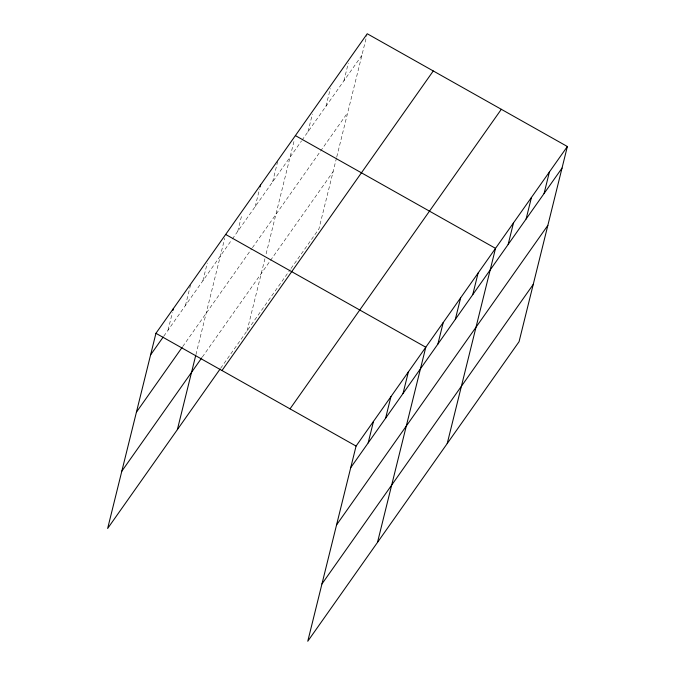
<?xml version="1.0" encoding="UTF-8"?>
<svg xmlns="http://www.w3.org/2000/svg" width="675" height="675" viewBox="0 0 675 675"><rect width="100%" height="100%" fill="white"/><g stroke="black" fill="none" stroke-linecap="round" stroke-linejoin="round"><path stroke-width="0.51" stroke-dasharray="3.38 2.53" d="M168.033 330.168L172.395 312.517M185.465 305.454L190.561 284.867M202.897 280.741L207.259 263.09M195.927 354.637L224.691 238.376M237.76 231.314L241.886 214.642M255.192 206.601L259.563 188.949M272.624 181.887L277.72 161.291M247.092 330.784L264.921 258.736M266.136 253.817L294.182 140.501M308.011 131.709L312.382 114.058M325.974 106.245L330.345 88.594M343.938 80.789L348.3 63.138M336.521 157.866L318.929 228.926L290.798 268.819M336.766 156.878L366.989 34.729M163.822 336.133L231.744 239.836M232.352 238.984L301.43 141.05M302.029 140.197L361.893 55.325M182.706 346.553L251.834 248.552M252.433 247.7L347.718 112.615M202.365 357.007L333.113 171.636M220.641 368.28L290.199 269.671"/><path stroke-width="1.01" d="M567.363 146.509L356.071 446.074L307.766 641.25L519.067 341.685L567.363 146.509L367.234 33.75L155.933 333.315L107.637 528.491L220.042 369.132M172.884 310.559L173.365 308.602M177.365 429.637L195.682 355.624M260.044 186.992L260.533 185.026M368.162 442.927L373.503 421.36M385.594 418.213L390.935 396.647M403.026 393.5L408.367 371.933M377.494 542.396L425.798 347.22L225.661 234.453M437.889 344.073L443.23 322.498M455.321 319.359L460.662 297.785M472.753 294.646L478.094 273.071M447.221 443.542L495.526 248.358L295.397 135.599M508.148 244.468L513.481 222.902M526.103 219.012L531.444 197.438M544.067 193.548L549.408 171.973M150.601 354.881L163.223 336.985M136.418 412.172L182.107 347.406M121.812 471.201L201.757 357.86M221.982 370.524L433.274 70.959M290.022 408.864L501.322 109.299M350.73 467.648L562.03 168.083M336.547 524.931L547.847 225.374M321.941 583.959L533.242 284.403M155.933 333.315L356.071 446.074"/></g></svg>
